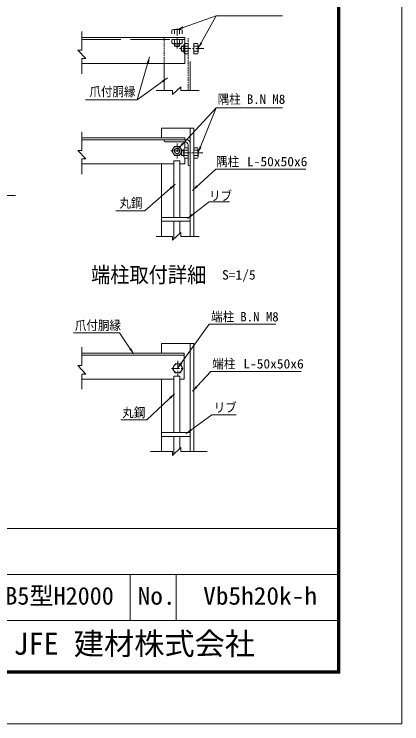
# Model space of a CAD drawing. Units: millimetres, scale not verified, with parts at other scales. Extents: x -4455 to 4455, y -3150 to 3150.
# Drawn here: x 2668 to 4455, y -3150 to 124 of the extents above; entities that cross this region are included whole.
import ezdxf
from ezdxf.enums import TextEntityAlignment as Align

# ---------------------------------------------------------------- set-up
doc = ezdxf.new("R2010")
doc.units = ezdxf.units.MM
doc.header["$LTSCALE"] = 30
for name, pattern in [('DASHED', [7.5, 6, -1.5]), ('USER1', [2, 1.25, -0.25, 0.25, -0.25]), ('USER3', [0.375, 0.25, -0.125])]:
    doc.linetypes.add(name, pattern=pattern)
doc.layers.add('0-B_7詳細', color=7, linetype='Continuous', lineweight=18)
doc.layers.add('0-F_D-TTL', color=7, linetype='Continuous', lineweight=9)
doc.layers.add('0-E_D-TTL-TXT', color=7, linetype='Continuous')
doc.styles.add('ＭＳ ゴシック', font='')
doc.styles.get('ＭＳ ゴシック').set_extended_font_data('MS Gothic')

msp = doc.modelspace()

# ---------------------------------------------------------------- linework, layer by layer
at = {"layer": '0-B_7詳細', "lineweight": 9}
for p, q in [((3598.75, 116.93), (3516.8, -33.23)), ((3400.88, 53.21), (3395.12, 49.89)), ((3395.12, 49.89), (3395.12, 34.01)), ((3400.88, 53.21), (3436.4, 53.21)), ((3406.64, 51.16), (3406.64, 34.01)), ((3430.64, 51.16), (3430.64, 34.01)), ((3436.4, 53.21), (3442.16, 49.89)), ((3442.16, 49.89), (3442.16, 34.01)), ((2979.73, 16.01), (3451.64, 16.01)), ((3454.64, 16.01), (3346.64, 16.01)), ((3395.12, 7.01), (3442.16, 7.01)), ((3395.12, -8.86), (3395.12, 7.01)), ((3406.64, -10.13), (3406.64, 7.01)), ((3430.64, -10.13), (3430.64, 7.01)), ((3454.64, -103.99), (3454.64, 16.01)), ((3400.88, -12.19), (3395.12, -8.86)), ((3400.88, -12.19), (3436.4, -12.19)), ((3406.64, -12.19), (3406.64, -22.85)), ((3406.64, -22.85), (3430.64, -22.85)), ((3430.64, -12.19), (3430.64, -22.85)), ((3439.78, -46.99), (3439.78, -22.99)), ((3450.44, -22.99), (3439.78, -22.99)), ((3450.44, -52.75), (3450.44, -17.23)), ((3452.5, -22.99), (3469.64, -22.99)), ((3469.64, -58.51), (3469.64, -11.47)), ((3512.52, -11.47), (3496.64, -11.47)), ((3496.64, -58.51), (3496.64, -11.47)), ((3513.78, -22.99), (3496.64, -22.99)), ((3515.84, -17.23), (3512.52, -11.47)), ((3515.84, -52.75), (3515.84, -17.23)), ((3450.44, -46.99), (3439.78, -46.99)), ((3450.44, -52.75), (3453.77, -58.51)), ((3452.5, -46.99), (3469.64, -46.99)), ((3453.77, -58.51), (3469.64, -58.51)), ((3513.78, -46.99), (3496.64, -46.99)), ((3512.52, -58.51), (3496.64, -58.51)), ((3515.84, -52.75), (3512.52, -58.51)), ((3478.64, -228.71), (3478.64, -94.99)), ((2979.73, -103.99), (3454.64, -103.99)), ((3358.64, -228.71), (3358.64, -103.99)), ((3234.43, -271.23), (3374.96, -169.97)), ((3598.75, -308.42), (3516.58, -514.34)), ((3346.64, -447.2), (3346.64, -402.2)), ((3346.64, -402.2), (3496.64, -402.2)), ((3478.64, -901.05), (3478.64, -402.2)), ((3496.64, -901.05), (3496.64, -402.2)), ((2979.73, -447.2), (3451.64, -447.2)), ((2979.73, -456.2), (3451.64, -456.2)), ((3454.64, -447.2), (3346.64, -447.2)), ((3463.64, -456.2), (3358.64, -456.2)), ((3358.64, -456.2), (3358.64, -459.2)), ((3369.14, -447.2), (3369.44, -447.2)), ((3454.64, -456.2), (3454.64, -447.2)), ((3454.64, -465.2), (3364.64, -465.2)), ((3454.64, -492.68), (3454.64, -465.2)), ((3469.64, -570.2), (3469.64, -480.2)), ((3478.64, -576.2), (3478.64, -471.2)), ((3439.78, -528.2), (3439.78, -504.2)), ((3450.44, -504.2), (3439.78, -504.2)), ((3450.44, -533.96), (3450.44, -498.44)), ((3452.5, -504.2), (3469.64, -504.2)), ((3469.64, -539.72), (3469.64, -492.68)), ((3512.52, -492.68), (3496.64, -492.68)), ((3496.64, -539.72), (3496.64, -492.68)), ((3513.78, -504.2), (3496.64, -504.2)), ((3515.84, -498.44), (3512.52, -492.68)), ((3515.84, -533.96), (3515.84, -498.44)), ((3403.96, -813.68), (3403.96, -553.26)), ((3403.96, -553.26), (3430.96, -553.26)), ((3430.96, -813.68), (3430.96, -553.26)), ((3450.44, -528.2), (3439.78, -528.2)), ((3450.44, -533.96), (3453.77, -539.72)), ((3452.5, -528.2), (3469.64, -528.2)), ((3453.77, -539.72), (3469.64, -539.72)), ((3454.64, -567.2), (3454.64, -539.72)), ((3513.78, -528.2), (3496.64, -528.2)), ((3512.52, -539.72), (3496.64, -539.72)), ((3515.84, -533.96), (3512.52, -539.72)), ((2979.73, -567.2), (3403.96, -567.2)), ((3346.64, -901.05), (3346.64, -567.2)), ((3430.96, -567.2), (3454.64, -567.2)), ((3478.64, -576.2), (3475.64, -576.2)), ((3478.64, -813.68), (3346.64, -813.68)), ((3478.64, -831.68), (3346.64, -831.68)), ((3403.96, -912.89), (3403.96, -831.68)), ((3430.96, -887.82), (3430.96, -831.68)), ((3346.64, -1440.13), (3346.64, -1395.13)), ((3346.64, -1395.13), (3496.64, -1395.13)), ((3478.64, -1893.98), (3478.64, -1395.13)), ((3496.64, -1893.98), (3496.64, -1395.13)), ((2979.73, -1440.13), (3451.64, -1440.13)), ((3451.64, -1440.13), (3346.64, -1440.13)), ((3369.14, -1440.13), (3369.44, -1440.13)), ((3451.64, -1560.13), (3451.64, -1440.13)), ((2979.73, -1449.13), (3451.64, -1449.13)), ((2979.73, -1560.13), (3403.96, -1560.13)), ((3346.64, -1893.98), (3346.64, -1560.13)), ((3403.96, -1806.61), (3403.96, -1546.19)), ((3403.96, -1546.19), (3430.96, -1546.19)), ((3430.96, -1806.61), (3430.96, -1546.19)), ((3430.96, -1560.13), (3451.64, -1560.13)), ((3478.64, -1806.61), (3346.64, -1806.61)), ((3478.64, -1824.61), (3346.64, -1824.61)), ((3403.96, -1905.82), (3403.96, -1824.61)), ((3430.96, -1880.75), (3430.96, -1824.61))]:
    msp.add_line(p, q, dxfattribs=at)
at = {"layer": '0-B_7詳細', "color": 4}
for p, q in [((2979.73, -41.55), (2979.73, 44.03)), ((2961.73, -41.55), (2997.73, -80.32)), ((2979.73, -41.55), (2961.73, -41.55)), ((2979.73, -80.32), (2979.73, -150.51)), ((2979.73, -80.32), (2997.73, -80.32)), ((3397.32, -228.71), (3323.1, -228.71)), ((3397.32, -246.71), (3436.09, -210.71)), ((3397.32, -228.71), (3397.32, -246.71)), ((3436.09, -228.71), (3436.09, -210.71)), ((3436.09, -228.71), (3520.78, -228.71)), ((2979.73, -504.76), (2979.73, -419.18)), ((2961.73, -504.76), (2997.73, -543.53)), ((2979.73, -504.76), (2961.73, -504.76)), ((2979.73, -543.53), (2979.73, -613.72)), ((2979.73, -543.53), (2997.73, -543.53)), ((3397.32, -919.05), (3436.09, -883.05)), ((3436.09, -901.05), (3436.09, -883.05)), ((3397.32, -901.05), (3323.1, -901.05)), ((3397.32, -901.05), (3397.32, -919.05)), ((3436.09, -901.05), (3520.78, -901.05)), ((2979.73, -1497.69), (2979.73, -1412.11)), ((2961.73, -1497.69), (2997.73, -1536.46)), ((2979.73, -1497.69), (2961.73, -1497.69)), ((2979.73, -1536.46), (2979.73, -1606.65)), ((2979.73, -1536.46), (2997.73, -1536.46)), ((3397.32, -1893.98), (3296.87, -1893.98)), ((3397.32, -1911.98), (3436.09, -1875.98)), ((3397.32, -1893.98), (3397.32, -1911.98)), ((3436.09, -1893.98), (3436.09, -1875.98)), ((3436.09, -1893.98), (3557.14, -1893.98))]:
    msp.add_line(p, q, dxfattribs=at)
at = {"layer": '0-B_7詳細', "color": 1, "linetype": 'USER1'}
for p, q in [((3418.64, -34.08), (3418.64, 58.28)), ((3542.65, -34.99), (3426.2, -34.99)), ((3418.64, -473.01), (3418.64, -542.4)), ((3390.08, -507.2), (3447.2, -507.2)), ((3537.74, -516.2), (3445.38, -516.2)), ((3421.64, -1475.94), (3421.64, -1545.33)), ((3393.08, -1510.13), (3450.2, -1510.13))]:
    msp.add_line(p, q, dxfattribs=at)
at = {"layer": '0-B_7詳細', "color": 3, "linetype": 'DASHED'}
msp.add_line((2979.73, 7.01), (3454.64, 7.01), dxfattribs=at)
at = {"layer": '0-B_7詳細', "color": 1, "linetype": 'USER3'}
for p, q in [((3358.64, -103.99), (3358.64, 16.1)), ((3469.64, -228.71), (3469.64, 13.6))]:
    msp.add_line(p, q, dxfattribs=at)
at = {"layer": '0-B_7詳細', "color": 1}
for p, q in [((3409.04, -12.19), (3409.04, -24.06)), ((3428.24, -12.19), (3428.24, -24.06)), ((3450.44, -25.39), (3438.57, -25.39)), ((3450.44, -44.59), (3438.57, -44.59)), ((3450.44, -506.6), (3438.57, -506.6)), ((3450.44, -525.8), (3438.57, -525.8))]:
    msp.add_line(p, q, dxfattribs=at)
at = {"layer": '0-B_7詳細', "lineweight": 9}
for points in [[(3904.56, 116.93), (3598.75, 116.93), (3420.53, 53.88)], [(3436.4, -12.19), (3442.16, -8.86), (3442.16, 7.01)], [(3450.44, -17.23), (3453.77, -11.47), (3469.64, -11.47)], [(2996.44, -271.23), (3234.43, -271.23), (3292.25, -73.36)], [(3904.56, -308.42), (3598.75, -308.42), (3426.33, -493.97)], [(3450.44, -498.44), (3453.77, -492.68), (3469.64, -492.68)], [(4012.8, -590.37), (3596.97, -590.37), (3490.05, -688.8)], [(3661.11, -741.92), (3567.19, -741.92), (3466.49, -818.94)]]:
    msp.add_lwpolyline(points, dxfattribs=at)
at = {"layer": '0-B_7詳細', "color": 3}
for points in [[(3442.16, -507.2), (3430.4, -486.83), (3406.88, -486.83), (3395.12, -507.2), (3406.88, -527.56), (3430.4, -527.56)], [(3445.16, -1510.13), (3433.4, -1489.76), (3409.88, -1489.76), (3398.12, -1510.13), (3409.88, -1530.5), (3433.4, -1530.5)]]:
    msp.add_lwpolyline(points, close=True, dxfattribs=at)
at = {"layer": '0-B_7詳細', "color": 1}
for points in [[(2674.64, -711.91), (2447.38, -711.91), (2394.26, -534.48)], [(3136.95, -782.85), (3269.95, -782.85), (3410.6, -660.41)], [(3873.44, -1305.71), (3567.04, -1305.71), (3422.8, -1508.5)], [(2941.89, -1346.66), (3154.08, -1346.66), (3218.66, -1443.18)], [(3991.64, -1524.33), (3574.03, -1524.33), (3490.47, -1615.33)], [(3159.06, -1747.75), (3279.77, -1747.75), (3407.36, -1627.35)], [(3691.34, -1723.92), (3579.67, -1723.92), (3460.17, -1810.98)]]:
    msp.add_lwpolyline(points, dxfattribs=at)
at = {"layer": '0-B_7詳細', "color": 3}
for centre, radius in [((3418.64, -507.2), 20.4), ((3418.64, -507.2), 12), ((3421.64, -1510.13), 20.4)]:
    msp.add_circle(centre, radius, dxfattribs=at)
at = {"layer": '0-B_7詳細', "lineweight": 9}
for centre, radius, start, end in [((3400.88, 44.13), 9.09, 50.6618, 90), ((3418.64, 17.21), 36, 70.52878, 109.47122), ((3436.4, 44.13), 9.09, 90, 129.3382), ((3400.88, -3.1), 9.09, 270, 309.3382), ((3418.64, 23.81), 36, 250.52878, 289.47122), ((3418.64, -2.06), 24, 240, 300), ((3436.4, -3.1), 9.09, 230.6618, 270), ((3460.57, -34.99), 24, 150, 210), ((3459.53, -17.23), 9.09, 180, 219.3382), ((3486.44, -34.99), 36, 160.52878, 199.47122), ((3479.84, -34.99), 36, 340.52878, 19.47122), ((3506.76, -17.23), 9.09, 320.6618, 0), ((3459.53, -52.75), 9.09, 140.6618, 180), ((3506.76, -52.75), 9.09, 0, 39.3382), ((3463.64, -471.2), 15, 0, 90), ((3364.64, -459.2), 6, 180, 270), ((3454.64, -480.2), 15, 0, 90), ((3460.57, -516.2), 24, 150, 210), ((3459.53, -498.44), 9.09, 180, 219.3382), ((3486.44, -516.2), 36, 160.52878, 199.47122), ((3479.84, -516.2), 36, 340.52878, 19.47122), ((3506.76, -498.44), 9.09, 320.6618, 0), ((3459.53, -533.96), 9.09, 140.6618, 180), ((3506.76, -533.96), 9.09, 0, 39.3382), ((3475.64, -570.2), 6, 180, 270)]:
    msp.add_arc(centre, radius, start, end, dxfattribs=at)
at = {"layer": '0-B_7詳細'}
for points in [[(3418.64, 53.21), (3445.19, 68.13), (3448.66, 58.31)], [(3515.84, -34.99), (3525.64, -6.16), (3534.79, -11.15)], [(3292.81, -71.44), (3289.4, -101.7), (3279.4, -98.77)], [(3376.59, -168.8), (3355.29, -190.57), (3349.2, -182.11)], [(3424.97, -495.44), (3441.58, -469.92), (3449.21, -477.01)], [(3515.84, -516.2), (3522.12, -486.4), (3531.8, -490.26)], [(3488.58, -690.15), (3507.12, -666), (3514.18, -673.67)], [(3464.9, -820.16), (3485.56, -797.79), (3491.9, -806.07)]]:
    msp.add_solid(points, dxfattribs=at)
at = {"layer": '0-B_7詳細', "color": 1}
for points in [[(3412.11, -659.1), (3392.9, -682.72), (3386.06, -674.86)], [(3219.77, -1444.85), (3198.76, -1422.81), (3207.42, -1417.02)], [(3421.64, -1510.13), (3434.79, -1482.66), (3443.28, -1488.7)], [(3489.12, -1616.8), (3505.57, -1591.18), (3513.24, -1598.23)], [(3408.82, -1625.98), (3390.57, -1650.35), (3383.42, -1642.78)], [(3458.56, -1812.16), (3479.74, -1790.29), (3485.87, -1798.71)]]:
    msp.add_solid(points, dxfattribs=at)
at = {"layer": '0-F_D-TTL'}
for p, q in [((2248.64, -2248.64), (4157.86, -2248.64)), ((2248.64, -2460.77), (4157.86, -2460.77)), ((3203.25, -2460.77), (3203.25, -2672.91)), ((3415.38, -2460.77), (3415.38, -2672.91)), ((2248.64, -2672.91), (4157.86, -2672.91))]:
    msp.add_line(p, q, dxfattribs=at)
at = {"layer": '0-F_D-TTL', "color": 2, "lineweight": 18}
msp.add_lwpolyline([(-4454.85, 3150.21), (4454.85, 3150.21), (4454.85, -3150.21), (-4454.85, -3150.21)], close=True, dxfattribs=at)
at = {"layer": '0-F_D-TTL'}
for points in [[(-4168.47, 2916.87), (4168.47, 2916.87), (4168.47, -2916.87), (-4168.47, -2916.87)], [(-4165.81, 2914.21), (4165.81, 2914.21), (4165.81, -2914.21), (-4165.81, -2914.21)], [(-4163.16, 2911.56), (4163.16, 2911.56), (4163.16, -2911.56), (-4163.16, -2911.56)], [(-4160.51, 2908.91), (4160.51, 2908.91), (4160.51, -2908.91), (-4160.51, -2908.91)], [(-4157.86, 2906.26), (4157.86, 2906.26), (4157.86, -2906.26), (-4157.86, -2906.26)]]:
    msp.add_lwpolyline(points, close=True, dxfattribs=at)

# ---------------------------------------------------------------- texts
at = {"layer": '0-B_7詳細', "color": 3, "style": 'ＭＳ ゴシック'}
for s, width, p in [('爪付胴縁', 0.9, (3014.58, -267.51)), ('隅柱', 0.9, (3605.78, -302.69)), ('隅柱', 0.9, (3598.46, -590.8)), ('L-50x50x6', 1.05, (3741.27, -590.8)), ('リブ', 0.9, (3565.98, -748.81)), ('丸鋼', 0.9, (3152.82, -781.9)), ('S=1/5', 1.05, (3626.37, -1113.4)), ('端柱', 0.9, (3575.44, -1306.6)), ('爪付胴縁', 0.9, (2947.46, -1346.57)), ('端柱', 0.9, (3581.31, -1523.76)), ('L-50x50x6', 1.05, (3724.13, -1523.76)), ('リブ', 0.9, (3587.42, -1725.25)), ('丸鋼', 0.9, (3165.99, -1748.81))]:
    msp.add_text(s, height=43.33, dxfattribs=dict(at, width=width)).set_placement(p, align=Align.BOTTOM_LEFT)
for p in [(3740.59, -302.69), (3710.25, -1306.6)]:
    msp.add_text('B.N M8', height=43.33, dxfattribs=at).set_placement(p, align=Align.BOTTOM_LEFT)
at = {"layer": '0-B_7詳細', "style": 'ＭＳ ゴシック', "width": 0.9}
msp.add_text('端柱取付詳細', height=72.14, dxfattribs=at).set_placement((3022.27, -1136.2), align=Align.BOTTOM_LEFT)
at = {"layer": '0-E_D-TTL-TXT', "style": 'ＭＳ ゴシック'}
for s, height, p in [('VB5型H2000', 81.64, (2571.51, -2624.97)), ('JFE 建材株式会社', 102.1, (2664.83, -2862.24))]:
    msp.add_text(s, height=height, dxfattribs=at).set_placement(p, align=Align.BOTTOM_LEFT)
at = {"layer": '0-E_D-TTL-TXT', "style": 'ＭＳ ゴシック', "width": 1.05}
for s, p in [('No.', (3237.19, -2624.97)), ('Vb5h20k-h', (3539.13, -2624.97))]:
    msp.add_text(s, height=81.6, dxfattribs=at).set_placement(p, align=Align.BOTTOM_LEFT)

doc.saveas('drawing.dxf')
